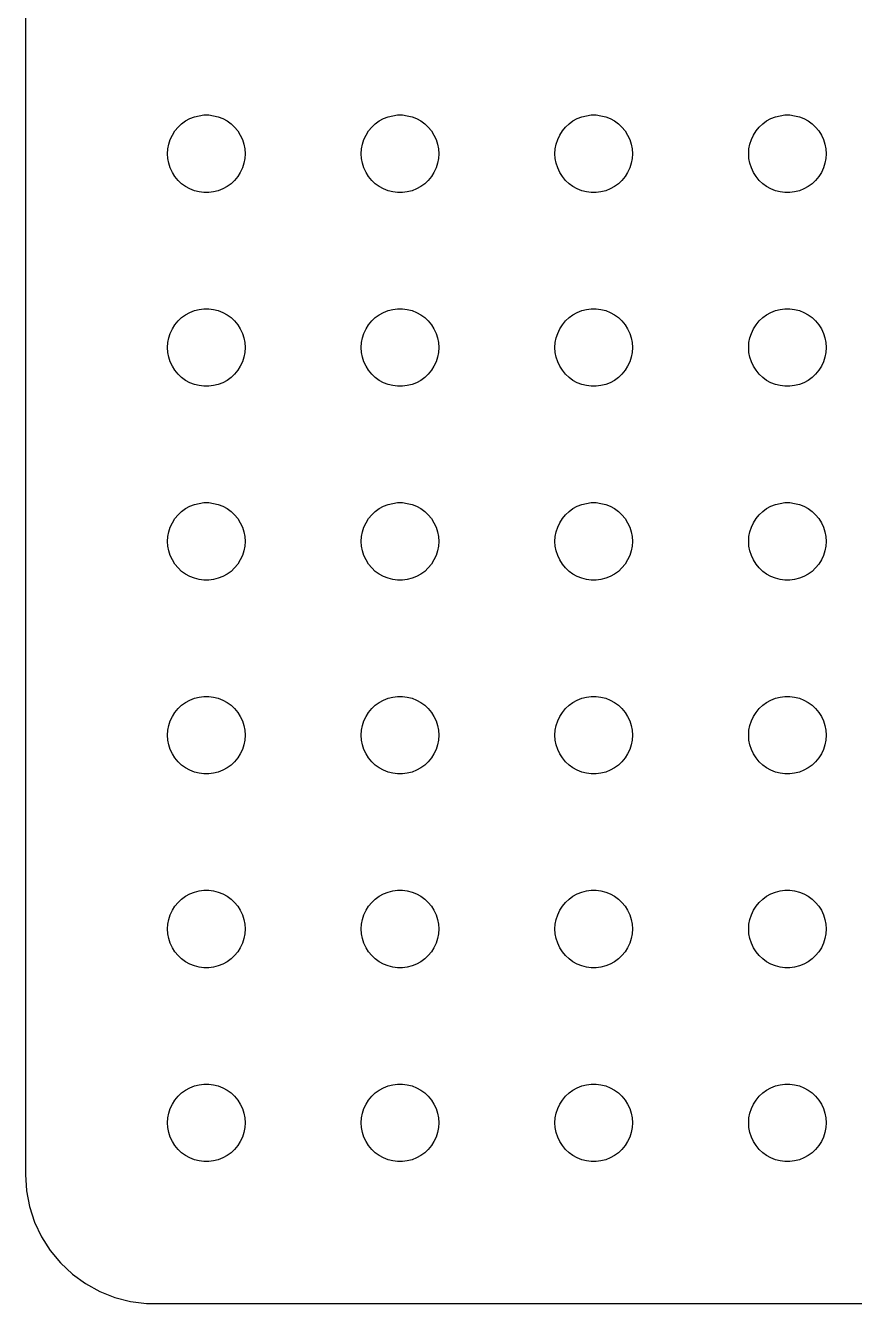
# Model space of a CAD drawing. Header units: metres. Extents: x -134 to 134, y 518 to 1078.
# Drawn here: x -134.5 to -102.4, y 974.01 to 1023.46 of the extents above; entities that cross this region are included whole.
import ezdxf

# ---------------------------------------------------------------- set-up
doc = ezdxf.new("R2010")
doc.units = ezdxf.units.M

msp = doc.modelspace()

# ---------------------------------------------------------------- linework, layer by layer
for p, q in [((-134.5, 1073), (-134.5, 979)), ((-128.456, 1019.66), (-128.304, 1019.77)), ((-128.304, 1019.77), (-128.139, 1019.86)), ((-128.139, 1019.86), (-127.964, 1019.93)), ((-127.964, 1019.93), (-127.781, 1019.97)), ((-127.781, 1019.97), (-127.594, 1020)), ((-127.594, 1020), (-127.406, 1020)), ((-127.406, 1020), (-127.219, 1019.97)), ((-127.219, 1019.97), (-127.036, 1019.93)), ((-127.036, 1019.93), (-126.861, 1019.86)), ((-126.861, 1019.86), (-126.696, 1019.77)), ((-126.696, 1019.77), (-126.544, 1019.66)), ((-120.956, 1019.66), (-120.804, 1019.77)), ((-120.804, 1019.77), (-120.639, 1019.86)), ((-120.639, 1019.86), (-120.464, 1019.93)), ((-120.464, 1019.93), (-120.281, 1019.97)), ((-120.281, 1019.97), (-120.094, 1020)), ((-120.094, 1020), (-119.906, 1020)), ((-119.906, 1020), (-119.719, 1019.97)), ((-119.719, 1019.97), (-119.536, 1019.93)), ((-119.536, 1019.93), (-119.361, 1019.86)), ((-119.361, 1019.86), (-119.196, 1019.77)), ((-119.196, 1019.77), (-119.044, 1019.66)), ((-113.456, 1019.66), (-113.304, 1019.77)), ((-113.304, 1019.77), (-113.139, 1019.86)), ((-113.139, 1019.86), (-112.964, 1019.93)), ((-112.964, 1019.93), (-112.781, 1019.97)), ((-112.781, 1019.97), (-112.594, 1020)), ((-112.594, 1020), (-112.406, 1020)), ((-112.406, 1020), (-112.219, 1019.97)), ((-112.219, 1019.97), (-112.036, 1019.93)), ((-112.036, 1019.93), (-111.861, 1019.86)), ((-111.861, 1019.86), (-111.696, 1019.77)), ((-111.696, 1019.77), (-111.544, 1019.66)), ((-105.956, 1019.66), (-105.804, 1019.77)), ((-105.804, 1019.77), (-105.639, 1019.86)), ((-105.639, 1019.86), (-105.464, 1019.93)), ((-105.464, 1019.93), (-105.281, 1019.97)), ((-105.281, 1019.97), (-105.094, 1020)), ((-105.094, 1020), (-104.906, 1020)), ((-104.906, 1020), (-104.719, 1019.97)), ((-104.719, 1019.97), (-104.536, 1019.93)), ((-104.536, 1019.93), (-104.361, 1019.86)), ((-104.361, 1019.86), (-104.196, 1019.77)), ((-104.196, 1019.77), (-104.044, 1019.66)), ((-128.895, 1019.05), (-128.814, 1019.22)), ((-128.814, 1019.22), (-128.714, 1019.38)), ((-128.714, 1019.38), (-128.593, 1019.53)), ((-128.593, 1019.53), (-128.456, 1019.66)), ((-126.544, 1019.66), (-126.407, 1019.53)), ((-126.407, 1019.53), (-126.286, 1019.38)), ((-126.286, 1019.38), (-126.186, 1019.22)), ((-126.186, 1019.22), (-126.105, 1019.05)), ((-121.395, 1019.05), (-121.314, 1019.22)), ((-121.314, 1019.22), (-121.214, 1019.38)), ((-121.214, 1019.38), (-121.093, 1019.53)), ((-121.093, 1019.53), (-120.956, 1019.66)), ((-119.044, 1019.66), (-118.907, 1019.53)), ((-118.907, 1019.53), (-118.786, 1019.38)), ((-118.786, 1019.38), (-118.686, 1019.22)), ((-118.686, 1019.22), (-118.605, 1019.05)), ((-113.895, 1019.05), (-113.814, 1019.22)), ((-113.814, 1019.22), (-113.714, 1019.38)), ((-113.714, 1019.38), (-113.593, 1019.53)), ((-113.593, 1019.53), (-113.456, 1019.66)), ((-111.544, 1019.66), (-111.407, 1019.53)), ((-111.407, 1019.53), (-111.286, 1019.38)), ((-111.286, 1019.38), (-111.186, 1019.22)), ((-111.186, 1019.22), (-111.105, 1019.05)), ((-106.395, 1019.05), (-106.314, 1019.22)), ((-106.314, 1019.22), (-106.214, 1019.38)), ((-106.214, 1019.38), (-106.093, 1019.53)), ((-106.093, 1019.53), (-105.956, 1019.66)), ((-104.044, 1019.66), (-103.907, 1019.53)), ((-103.907, 1019.53), (-103.786, 1019.38)), ((-103.786, 1019.38), (-103.686, 1019.22)), ((-103.686, 1019.22), (-103.605, 1019.05)), ((-129, 1018.5), (-128.988, 1018.69)), ((-128.988, 1018.69), (-128.953, 1018.87)), ((-128.953, 1018.87), (-128.895, 1019.05)), ((-126.105, 1019.05), (-126.047, 1018.87)), ((-126.047, 1018.87), (-126.012, 1018.69)), ((-126.012, 1018.69), (-126, 1018.5)), ((-121.5, 1018.5), (-121.488, 1018.69)), ((-121.488, 1018.69), (-121.453, 1018.87)), ((-121.453, 1018.87), (-121.395, 1019.05)), ((-118.605, 1019.05), (-118.547, 1018.87)), ((-118.547, 1018.87), (-118.512, 1018.69)), ((-118.512, 1018.69), (-118.5, 1018.5)), ((-114, 1018.5), (-113.988, 1018.69)), ((-113.988, 1018.69), (-113.953, 1018.87)), ((-113.953, 1018.87), (-113.895, 1019.05)), ((-111.105, 1019.05), (-111.047, 1018.87)), ((-111.047, 1018.87), (-111.012, 1018.69)), ((-111.012, 1018.69), (-111, 1018.5)), ((-106.5, 1018.5), (-106.488, 1018.69)), ((-106.488, 1018.69), (-106.453, 1018.87)), ((-106.453, 1018.87), (-106.395, 1019.05)), ((-103.605, 1019.05), (-103.547, 1018.87)), ((-103.547, 1018.87), (-103.512, 1018.69)), ((-103.512, 1018.69), (-103.5, 1018.5)), ((-128.988, 1018.31), (-129, 1018.5)), ((-128.953, 1018.13), (-128.988, 1018.31)), ((-126.012, 1018.31), (-126.047, 1018.13)), ((-126, 1018.5), (-126.012, 1018.31)), ((-121.488, 1018.31), (-121.5, 1018.5)), ((-121.453, 1018.13), (-121.488, 1018.31)), ((-118.512, 1018.31), (-118.547, 1018.13)), ((-118.5, 1018.5), (-118.512, 1018.31)), ((-113.988, 1018.31), (-114, 1018.5)), ((-113.953, 1018.13), (-113.988, 1018.31)), ((-111.012, 1018.31), (-111.047, 1018.13)), ((-111, 1018.5), (-111.012, 1018.31)), ((-106.488, 1018.31), (-106.5, 1018.5)), ((-106.453, 1018.13), (-106.488, 1018.31)), ((-103.512, 1018.31), (-103.547, 1018.13)), ((-103.5, 1018.5), (-103.512, 1018.31)), ((-128.895, 1017.95), (-128.953, 1018.13)), ((-128.814, 1017.78), (-128.895, 1017.95)), ((-128.714, 1017.62), (-128.814, 1017.78)), ((-126.186, 1017.78), (-126.286, 1017.62)), ((-126.105, 1017.95), (-126.186, 1017.78)), ((-126.047, 1018.13), (-126.105, 1017.95)), ((-121.395, 1017.95), (-121.453, 1018.13)), ((-121.314, 1017.78), (-121.395, 1017.95)), ((-121.214, 1017.62), (-121.314, 1017.78)), ((-118.686, 1017.78), (-118.786, 1017.62)), ((-118.605, 1017.95), (-118.686, 1017.78)), ((-118.547, 1018.13), (-118.605, 1017.95)), ((-113.895, 1017.95), (-113.953, 1018.13)), ((-113.814, 1017.78), (-113.895, 1017.95)), ((-113.714, 1017.62), (-113.814, 1017.78)), ((-111.186, 1017.78), (-111.286, 1017.62)), ((-111.105, 1017.95), (-111.186, 1017.78)), ((-111.047, 1018.13), (-111.105, 1017.95)), ((-106.395, 1017.95), (-106.453, 1018.13)), ((-106.314, 1017.78), (-106.395, 1017.95)), ((-106.214, 1017.62), (-106.314, 1017.78)), ((-103.686, 1017.78), (-103.786, 1017.62)), ((-103.605, 1017.95), (-103.686, 1017.78)), ((-103.547, 1018.13), (-103.605, 1017.95)), ((-128.593, 1017.47), (-128.714, 1017.62)), ((-128.456, 1017.34), (-128.593, 1017.47)), ((-128.304, 1017.23), (-128.456, 1017.34)), ((-128.139, 1017.14), (-128.304, 1017.23)), ((-126.696, 1017.23), (-126.861, 1017.14)), ((-126.544, 1017.34), (-126.696, 1017.23)), ((-126.407, 1017.47), (-126.544, 1017.34)), ((-126.286, 1017.62), (-126.407, 1017.47)), ((-121.093, 1017.47), (-121.214, 1017.62)), ((-120.956, 1017.34), (-121.093, 1017.47)), ((-120.804, 1017.23), (-120.956, 1017.34)), ((-120.639, 1017.14), (-120.804, 1017.23)), ((-119.196, 1017.23), (-119.361, 1017.14)), ((-119.044, 1017.34), (-119.196, 1017.23)), ((-118.907, 1017.47), (-119.044, 1017.34)), ((-118.786, 1017.62), (-118.907, 1017.47)), ((-113.593, 1017.47), (-113.714, 1017.62)), ((-113.456, 1017.34), (-113.593, 1017.47)), ((-113.304, 1017.23), (-113.456, 1017.34)), ((-113.139, 1017.14), (-113.304, 1017.23)), ((-111.696, 1017.23), (-111.861, 1017.14)), ((-111.544, 1017.34), (-111.696, 1017.23)), ((-111.407, 1017.47), (-111.544, 1017.34)), ((-111.286, 1017.62), (-111.407, 1017.47)), ((-106.093, 1017.47), (-106.214, 1017.62)), ((-105.956, 1017.34), (-106.093, 1017.47)), ((-105.804, 1017.23), (-105.956, 1017.34)), ((-105.639, 1017.14), (-105.804, 1017.23)), ((-104.196, 1017.23), (-104.361, 1017.14)), ((-104.044, 1017.34), (-104.196, 1017.23)), ((-103.907, 1017.47), (-104.044, 1017.34)), ((-103.786, 1017.62), (-103.907, 1017.47)), ((-127.964, 1017.07), (-128.139, 1017.14)), ((-127.781, 1017.03), (-127.964, 1017.07)), ((-127.594, 1017), (-127.781, 1017.03)), ((-127.406, 1017), (-127.594, 1017)), ((-127.219, 1017.03), (-127.406, 1017)), ((-127.036, 1017.07), (-127.219, 1017.03)), ((-126.861, 1017.14), (-127.036, 1017.07)), ((-120.464, 1017.07), (-120.639, 1017.14)), ((-120.281, 1017.03), (-120.464, 1017.07)), ((-120.094, 1017), (-120.281, 1017.03)), ((-119.906, 1017), (-120.094, 1017)), ((-119.719, 1017.03), (-119.906, 1017)), ((-119.536, 1017.07), (-119.719, 1017.03)), ((-119.361, 1017.14), (-119.536, 1017.07)), ((-112.964, 1017.07), (-113.139, 1017.14)), ((-112.781, 1017.03), (-112.964, 1017.07)), ((-112.594, 1017), (-112.781, 1017.03)), ((-112.406, 1017), (-112.594, 1017)), ((-112.219, 1017.03), (-112.406, 1017)), ((-112.036, 1017.07), (-112.219, 1017.03)), ((-111.861, 1017.14), (-112.036, 1017.07)), ((-105.464, 1017.07), (-105.639, 1017.14)), ((-105.281, 1017.03), (-105.464, 1017.07)), ((-105.094, 1017), (-105.281, 1017.03)), ((-104.906, 1017), (-105.094, 1017)), ((-104.719, 1017.03), (-104.906, 1017)), ((-104.536, 1017.07), (-104.719, 1017.03)), ((-104.361, 1017.14), (-104.536, 1017.07)), ((-128.456, 1012.16), (-128.304, 1012.27)), ((-128.304, 1012.27), (-128.139, 1012.36)), ((-128.139, 1012.36), (-127.964, 1012.43)), ((-127.964, 1012.43), (-127.781, 1012.47)), ((-127.781, 1012.47), (-127.594, 1012.5)), ((-127.594, 1012.5), (-127.406, 1012.5)), ((-127.406, 1012.5), (-127.219, 1012.47)), ((-127.219, 1012.47), (-127.036, 1012.43)), ((-127.036, 1012.43), (-126.861, 1012.36)), ((-126.861, 1012.36), (-126.696, 1012.27)), ((-126.696, 1012.27), (-126.544, 1012.16)), ((-120.956, 1012.16), (-120.804, 1012.27)), ((-120.804, 1012.27), (-120.639, 1012.36)), ((-120.639, 1012.36), (-120.464, 1012.43)), ((-120.464, 1012.43), (-120.281, 1012.47)), ((-120.281, 1012.47), (-120.094, 1012.5)), ((-120.094, 1012.5), (-119.906, 1012.5)), ((-119.906, 1012.5), (-119.719, 1012.47)), ((-119.719, 1012.47), (-119.536, 1012.43)), ((-119.536, 1012.43), (-119.361, 1012.36)), ((-119.361, 1012.36), (-119.196, 1012.27)), ((-119.196, 1012.27), (-119.044, 1012.16)), ((-113.456, 1012.16), (-113.304, 1012.27)), ((-113.304, 1012.27), (-113.139, 1012.36)), ((-113.139, 1012.36), (-112.964, 1012.43)), ((-112.964, 1012.43), (-112.781, 1012.47)), ((-112.781, 1012.47), (-112.594, 1012.5)), ((-112.594, 1012.5), (-112.406, 1012.5)), ((-112.406, 1012.5), (-112.219, 1012.47)), ((-112.219, 1012.47), (-112.036, 1012.43)), ((-112.036, 1012.43), (-111.861, 1012.36)), ((-111.861, 1012.36), (-111.696, 1012.27)), ((-111.696, 1012.27), (-111.544, 1012.16)), ((-105.956, 1012.16), (-105.804, 1012.27)), ((-105.804, 1012.27), (-105.639, 1012.36)), ((-105.639, 1012.36), (-105.464, 1012.43)), ((-105.464, 1012.43), (-105.281, 1012.47)), ((-105.281, 1012.47), (-105.094, 1012.5)), ((-105.094, 1012.5), (-104.906, 1012.5)), ((-104.906, 1012.5), (-104.719, 1012.47)), ((-104.719, 1012.47), (-104.536, 1012.43)), ((-104.536, 1012.43), (-104.361, 1012.36)), ((-104.361, 1012.36), (-104.196, 1012.27)), ((-104.196, 1012.27), (-104.044, 1012.16)), ((-128.814, 1011.72), (-128.714, 1011.88)), ((-128.714, 1011.88), (-128.593, 1012.03)), ((-128.593, 1012.03), (-128.456, 1012.16)), ((-126.544, 1012.16), (-126.407, 1012.03)), ((-126.407, 1012.03), (-126.286, 1011.88)), ((-126.286, 1011.88), (-126.186, 1011.72)), ((-121.314, 1011.72), (-121.214, 1011.88)), ((-121.214, 1011.88), (-121.093, 1012.03)), ((-121.093, 1012.03), (-120.956, 1012.16)), ((-119.044, 1012.16), (-118.907, 1012.03)), ((-118.907, 1012.03), (-118.786, 1011.88)), ((-118.786, 1011.88), (-118.686, 1011.72)), ((-113.814, 1011.72), (-113.714, 1011.88)), ((-113.714, 1011.88), (-113.593, 1012.03)), ((-113.593, 1012.03), (-113.456, 1012.16)), ((-111.544, 1012.16), (-111.407, 1012.03)), ((-111.407, 1012.03), (-111.286, 1011.88)), ((-111.286, 1011.88), (-111.186, 1011.72)), ((-106.314, 1011.72), (-106.214, 1011.88)), ((-106.214, 1011.88), (-106.093, 1012.03)), ((-106.093, 1012.03), (-105.956, 1012.16)), ((-104.044, 1012.16), (-103.907, 1012.03)), ((-103.907, 1012.03), (-103.786, 1011.88)), ((-103.786, 1011.88), (-103.686, 1011.72)), ((-128.988, 1011.19), (-128.953, 1011.37)), ((-128.953, 1011.37), (-128.895, 1011.55)), ((-128.895, 1011.55), (-128.814, 1011.72)), ((-126.186, 1011.72), (-126.105, 1011.55)), ((-126.105, 1011.55), (-126.047, 1011.37)), ((-126.047, 1011.37), (-126.012, 1011.19)), ((-121.488, 1011.19), (-121.453, 1011.37)), ((-121.453, 1011.37), (-121.395, 1011.55)), ((-121.395, 1011.55), (-121.314, 1011.72)), ((-118.686, 1011.72), (-118.605, 1011.55)), ((-118.605, 1011.55), (-118.547, 1011.37)), ((-118.547, 1011.37), (-118.512, 1011.19)), ((-113.988, 1011.19), (-113.953, 1011.37)), ((-113.953, 1011.37), (-113.895, 1011.55)), ((-113.895, 1011.55), (-113.814, 1011.72)), ((-111.186, 1011.72), (-111.105, 1011.55)), ((-111.105, 1011.55), (-111.047, 1011.37)), ((-111.047, 1011.37), (-111.012, 1011.19)), ((-106.488, 1011.19), (-106.453, 1011.37)), ((-106.453, 1011.37), (-106.395, 1011.55)), ((-106.395, 1011.55), (-106.314, 1011.72)), ((-103.686, 1011.72), (-103.605, 1011.55)), ((-103.605, 1011.55), (-103.547, 1011.37)), ((-103.547, 1011.37), (-103.512, 1011.19)), ((-129, 1011), (-128.988, 1011.19)), ((-128.988, 1010.81), (-129, 1011)), ((-128.953, 1010.63), (-128.988, 1010.81)), ((-126.012, 1010.81), (-126.047, 1010.63)), ((-126.012, 1011.19), (-126, 1011)), ((-126, 1011), (-126.012, 1010.81)), ((-121.5, 1011), (-121.488, 1011.19)), ((-121.488, 1010.81), (-121.5, 1011)), ((-121.453, 1010.63), (-121.488, 1010.81)), ((-118.512, 1010.81), (-118.547, 1010.63)), ((-118.512, 1011.19), (-118.5, 1011)), ((-118.5, 1011), (-118.512, 1010.81)), ((-114, 1011), (-113.988, 1011.19)), ((-113.988, 1010.81), (-114, 1011)), ((-113.953, 1010.63), (-113.988, 1010.81)), ((-111.012, 1010.81), (-111.047, 1010.63)), ((-111.012, 1011.19), (-111, 1011)), ((-111, 1011), (-111.012, 1010.81)), ((-106.5, 1011), (-106.488, 1011.19)), ((-106.488, 1010.81), (-106.5, 1011)), ((-106.453, 1010.63), (-106.488, 1010.81)), ((-103.512, 1010.81), (-103.547, 1010.63)), ((-103.512, 1011.19), (-103.5, 1011)), ((-103.5, 1011), (-103.512, 1010.81)), ((-128.895, 1010.45), (-128.953, 1010.63)), ((-128.814, 1010.28), (-128.895, 1010.45)), ((-128.714, 1010.12), (-128.814, 1010.28)), ((-126.186, 1010.28), (-126.286, 1010.12)), ((-126.105, 1010.45), (-126.186, 1010.28)), ((-126.047, 1010.63), (-126.105, 1010.45)), ((-121.395, 1010.45), (-121.453, 1010.63)), ((-121.314, 1010.28), (-121.395, 1010.45)), ((-121.214, 1010.12), (-121.314, 1010.28)), ((-118.686, 1010.28), (-118.786, 1010.12)), ((-118.605, 1010.45), (-118.686, 1010.28)), ((-118.547, 1010.63), (-118.605, 1010.45)), ((-113.895, 1010.45), (-113.953, 1010.63)), ((-113.814, 1010.28), (-113.895, 1010.45)), ((-113.714, 1010.12), (-113.814, 1010.28)), ((-111.186, 1010.28), (-111.286, 1010.12)), ((-111.105, 1010.45), (-111.186, 1010.28)), ((-111.047, 1010.63), (-111.105, 1010.45)), ((-106.395, 1010.45), (-106.453, 1010.63)), ((-106.314, 1010.28), (-106.395, 1010.45)), ((-106.214, 1010.12), (-106.314, 1010.28)), ((-103.686, 1010.28), (-103.786, 1010.12)), ((-103.605, 1010.45), (-103.686, 1010.28)), ((-103.547, 1010.63), (-103.605, 1010.45)), ((-128.593, 1009.97), (-128.714, 1010.12)), ((-128.456, 1009.84), (-128.593, 1009.97)), ((-128.304, 1009.73), (-128.456, 1009.84)), ((-126.544, 1009.84), (-126.696, 1009.73)), ((-126.407, 1009.97), (-126.544, 1009.84)), ((-126.286, 1010.12), (-126.407, 1009.97)), ((-121.093, 1009.97), (-121.214, 1010.12)), ((-120.956, 1009.84), (-121.093, 1009.97)), ((-120.804, 1009.73), (-120.956, 1009.84)), ((-119.044, 1009.84), (-119.196, 1009.73)), ((-118.907, 1009.97), (-119.044, 1009.84)), ((-118.786, 1010.12), (-118.907, 1009.97)), ((-113.593, 1009.97), (-113.714, 1010.12)), ((-113.456, 1009.84), (-113.593, 1009.97)), ((-113.304, 1009.73), (-113.456, 1009.84)), ((-111.544, 1009.84), (-111.696, 1009.73)), ((-111.407, 1009.97), (-111.544, 1009.84)), ((-111.286, 1010.12), (-111.407, 1009.97)), ((-106.093, 1009.97), (-106.214, 1010.12)), ((-105.956, 1009.84), (-106.093, 1009.97)), ((-105.804, 1009.73), (-105.956, 1009.84)), ((-104.044, 1009.84), (-104.196, 1009.73)), ((-103.907, 1009.97), (-104.044, 1009.84)), ((-103.786, 1010.12), (-103.907, 1009.97)), ((-128.139, 1009.64), (-128.304, 1009.73)), ((-127.964, 1009.57), (-128.139, 1009.64)), ((-127.781, 1009.53), (-127.964, 1009.57)), ((-127.594, 1009.5), (-127.781, 1009.53)), ((-127.406, 1009.5), (-127.594, 1009.5)), ((-127.219, 1009.53), (-127.406, 1009.5)), ((-127.036, 1009.57), (-127.219, 1009.53)), ((-126.861, 1009.64), (-127.036, 1009.57)), ((-126.696, 1009.73), (-126.861, 1009.64)), ((-120.639, 1009.64), (-120.804, 1009.73)), ((-120.464, 1009.57), (-120.639, 1009.64)), ((-120.281, 1009.53), (-120.464, 1009.57)), ((-120.094, 1009.5), (-120.281, 1009.53)), ((-119.906, 1009.5), (-120.094, 1009.5)), ((-119.719, 1009.53), (-119.906, 1009.5)), ((-119.536, 1009.57), (-119.719, 1009.53)), ((-119.361, 1009.64), (-119.536, 1009.57)), ((-119.196, 1009.73), (-119.361, 1009.64)), ((-113.139, 1009.64), (-113.304, 1009.73)), ((-112.964, 1009.57), (-113.139, 1009.64)), ((-112.781, 1009.53), (-112.964, 1009.57)), ((-112.594, 1009.5), (-112.781, 1009.53)), ((-112.406, 1009.5), (-112.594, 1009.5)), ((-112.219, 1009.53), (-112.406, 1009.5)), ((-112.036, 1009.57), (-112.219, 1009.53)), ((-111.861, 1009.64), (-112.036, 1009.57)), ((-111.696, 1009.73), (-111.861, 1009.64)), ((-105.639, 1009.64), (-105.804, 1009.73)), ((-105.464, 1009.57), (-105.639, 1009.64)), ((-105.281, 1009.53), (-105.464, 1009.57)), ((-105.094, 1009.5), (-105.281, 1009.53)), ((-104.906, 1009.5), (-105.094, 1009.5)), ((-104.719, 1009.53), (-104.906, 1009.5)), ((-104.536, 1009.57), (-104.719, 1009.53)), ((-104.361, 1009.64), (-104.536, 1009.57)), ((-104.196, 1009.73), (-104.361, 1009.64)), ((-128.304, 1004.77), (-128.139, 1004.86)), ((-128.139, 1004.86), (-127.964, 1004.93)), ((-127.964, 1004.93), (-127.781, 1004.97)), ((-127.781, 1004.97), (-127.594, 1005)), ((-127.594, 1005), (-127.406, 1005)), ((-127.406, 1005), (-127.219, 1004.97)), ((-127.219, 1004.97), (-127.036, 1004.93)), ((-127.036, 1004.93), (-126.861, 1004.86)), ((-126.861, 1004.86), (-126.696, 1004.77)), ((-120.804, 1004.77), (-120.639, 1004.86)), ((-120.639, 1004.86), (-120.464, 1004.93)), ((-120.464, 1004.93), (-120.281, 1004.97)), ((-120.281, 1004.97), (-120.094, 1005)), ((-120.094, 1005), (-119.906, 1005)), ((-119.906, 1005), (-119.719, 1004.97)), ((-119.719, 1004.97), (-119.536, 1004.93)), ((-119.536, 1004.93), (-119.361, 1004.86)), ((-119.361, 1004.86), (-119.196, 1004.77)), ((-113.304, 1004.77), (-113.139, 1004.86)), ((-113.139, 1004.86), (-112.964, 1004.93)), ((-112.964, 1004.93), (-112.781, 1004.97)), ((-112.781, 1004.97), (-112.594, 1005)), ((-112.594, 1005), (-112.406, 1005)), ((-112.406, 1005), (-112.219, 1004.97)), ((-112.219, 1004.97), (-112.036, 1004.93)), ((-112.036, 1004.93), (-111.861, 1004.86)), ((-111.861, 1004.86), (-111.696, 1004.77)), ((-105.804, 1004.77), (-105.639, 1004.86)), ((-105.639, 1004.86), (-105.464, 1004.93)), ((-105.464, 1004.93), (-105.281, 1004.97)), ((-105.281, 1004.97), (-105.094, 1005)), ((-105.094, 1005), (-104.906, 1005)), ((-104.906, 1005), (-104.719, 1004.97)), ((-104.719, 1004.97), (-104.536, 1004.93)), ((-104.536, 1004.93), (-104.361, 1004.86)), ((-104.361, 1004.86), (-104.196, 1004.77)), ((-128.814, 1004.22), (-128.714, 1004.38)), ((-128.714, 1004.38), (-128.593, 1004.53)), ((-128.593, 1004.53), (-128.456, 1004.66)), ((-128.456, 1004.66), (-128.304, 1004.77)), ((-126.696, 1004.77), (-126.544, 1004.66)), ((-126.544, 1004.66), (-126.407, 1004.53)), ((-126.407, 1004.53), (-126.286, 1004.38)), ((-126.286, 1004.38), (-126.186, 1004.22)), ((-121.314, 1004.22), (-121.214, 1004.38)), ((-121.214, 1004.38), (-121.093, 1004.53)), ((-121.093, 1004.53), (-120.956, 1004.66)), ((-120.956, 1004.66), (-120.804, 1004.77)), ((-119.196, 1004.77), (-119.044, 1004.66)), ((-119.044, 1004.66), (-118.907, 1004.53)), ((-118.907, 1004.53), (-118.786, 1004.38)), ((-118.786, 1004.38), (-118.686, 1004.22)), ((-113.814, 1004.22), (-113.714, 1004.38)), ((-113.714, 1004.38), (-113.593, 1004.53)), ((-113.593, 1004.53), (-113.456, 1004.66)), ((-113.456, 1004.66), (-113.304, 1004.77)), ((-111.696, 1004.77), (-111.544, 1004.66)), ((-111.544, 1004.66), (-111.407, 1004.53)), ((-111.407, 1004.53), (-111.286, 1004.38)), ((-111.286, 1004.38), (-111.186, 1004.22)), ((-106.314, 1004.22), (-106.214, 1004.38)), ((-106.214, 1004.38), (-106.093, 1004.53)), ((-106.093, 1004.53), (-105.956, 1004.66)), ((-105.956, 1004.66), (-105.804, 1004.77)), ((-104.196, 1004.77), (-104.044, 1004.66)), ((-104.044, 1004.66), (-103.907, 1004.53)), ((-103.907, 1004.53), (-103.786, 1004.38)), ((-103.786, 1004.38), (-103.686, 1004.22)), ((-128.988, 1003.69), (-128.953, 1003.87)), ((-128.953, 1003.87), (-128.895, 1004.05)), ((-128.895, 1004.05), (-128.814, 1004.22)), ((-126.186, 1004.22), (-126.105, 1004.05)), ((-126.105, 1004.05), (-126.047, 1003.87)), ((-126.047, 1003.87), (-126.012, 1003.69)), ((-121.488, 1003.69), (-121.453, 1003.87)), ((-121.453, 1003.87), (-121.395, 1004.05)), ((-121.395, 1004.05), (-121.314, 1004.22)), ((-118.686, 1004.22), (-118.605, 1004.05)), ((-118.605, 1004.05), (-118.547, 1003.87)), ((-118.547, 1003.87), (-118.512, 1003.69)), ((-113.988, 1003.69), (-113.953, 1003.87)), ((-113.953, 1003.87), (-113.895, 1004.05)), ((-113.895, 1004.05), (-113.814, 1004.22)), ((-111.186, 1004.22), (-111.105, 1004.05)), ((-111.105, 1004.05), (-111.047, 1003.87)), ((-111.047, 1003.87), (-111.012, 1003.69)), ((-106.488, 1003.69), (-106.453, 1003.87)), ((-106.453, 1003.87), (-106.395, 1004.05)), ((-106.395, 1004.05), (-106.314, 1004.22)), ((-103.686, 1004.22), (-103.605, 1004.05)), ((-103.605, 1004.05), (-103.547, 1003.87)), ((-103.547, 1003.87), (-103.512, 1003.69)), ((-129, 1003.5), (-128.988, 1003.69)), ((-128.988, 1003.31), (-129, 1003.5)), ((-126.012, 1003.69), (-126, 1003.5)), ((-126, 1003.5), (-126.012, 1003.31)), ((-121.5, 1003.5), (-121.488, 1003.69)), ((-121.488, 1003.31), (-121.5, 1003.5)), ((-118.512, 1003.69), (-118.5, 1003.5)), ((-118.5, 1003.5), (-118.512, 1003.31)), ((-114, 1003.5), (-113.988, 1003.69)), ((-113.988, 1003.31), (-114, 1003.5)), ((-111.012, 1003.69), (-111, 1003.5)), ((-111, 1003.5), (-111.012, 1003.31)), ((-106.5, 1003.5), (-106.488, 1003.69)), ((-106.488, 1003.31), (-106.5, 1003.5)), ((-103.512, 1003.69), (-103.5, 1003.5)), ((-103.5, 1003.5), (-103.512, 1003.31)), ((-128.953, 1003.13), (-128.988, 1003.31)), ((-128.895, 1002.95), (-128.953, 1003.13)), ((-128.814, 1002.78), (-128.895, 1002.95)), ((-126.105, 1002.95), (-126.186, 1002.78)), ((-126.047, 1003.13), (-126.105, 1002.95)), ((-126.012, 1003.31), (-126.047, 1003.13)), ((-121.453, 1003.13), (-121.488, 1003.31)), ((-121.395, 1002.95), (-121.453, 1003.13)), ((-121.314, 1002.78), (-121.395, 1002.95)), ((-118.605, 1002.95), (-118.686, 1002.78)), ((-118.547, 1003.13), (-118.605, 1002.95)), ((-118.512, 1003.31), (-118.547, 1003.13)), ((-113.953, 1003.13), (-113.988, 1003.31)), ((-113.895, 1002.95), (-113.953, 1003.13)), ((-113.814, 1002.78), (-113.895, 1002.95)), ((-111.105, 1002.95), (-111.186, 1002.78)), ((-111.047, 1003.13), (-111.105, 1002.95)), ((-111.012, 1003.31), (-111.047, 1003.13)), ((-106.453, 1003.13), (-106.488, 1003.31)), ((-106.395, 1002.95), (-106.453, 1003.13)), ((-106.314, 1002.78), (-106.395, 1002.95)), ((-103.605, 1002.95), (-103.686, 1002.78)), ((-103.547, 1003.13), (-103.605, 1002.95)), ((-103.512, 1003.31), (-103.547, 1003.13)), ((-128.714, 1002.62), (-128.814, 1002.78)), ((-128.593, 1002.47), (-128.714, 1002.62)), ((-128.456, 1002.34), (-128.593, 1002.47)), ((-126.407, 1002.47), (-126.544, 1002.34)), ((-126.286, 1002.62), (-126.407, 1002.47)), ((-126.186, 1002.78), (-126.286, 1002.62)), ((-121.214, 1002.62), (-121.314, 1002.78)), ((-121.093, 1002.47), (-121.214, 1002.62)), ((-120.956, 1002.34), (-121.093, 1002.47)), ((-118.907, 1002.47), (-119.044, 1002.34)), ((-118.786, 1002.62), (-118.907, 1002.47)), ((-118.686, 1002.78), (-118.786, 1002.62)), ((-113.714, 1002.62), (-113.814, 1002.78)), ((-113.593, 1002.47), (-113.714, 1002.62)), ((-113.456, 1002.34), (-113.593, 1002.47)), ((-111.407, 1002.47), (-111.544, 1002.34)), ((-111.286, 1002.62), (-111.407, 1002.47)), ((-111.186, 1002.78), (-111.286, 1002.62)), ((-106.214, 1002.62), (-106.314, 1002.78)), ((-106.093, 1002.47), (-106.214, 1002.62)), ((-105.956, 1002.34), (-106.093, 1002.47)), ((-103.907, 1002.47), (-104.044, 1002.34)), ((-103.786, 1002.62), (-103.907, 1002.47)), ((-103.686, 1002.78), (-103.786, 1002.62)), ((-128.304, 1002.23), (-128.456, 1002.34)), ((-128.139, 1002.14), (-128.304, 1002.23)), ((-127.964, 1002.07), (-128.139, 1002.14)), ((-127.781, 1002.03), (-127.964, 1002.07)), ((-127.594, 1002), (-127.781, 1002.03)), ((-127.406, 1002), (-127.594, 1002)), ((-127.219, 1002.03), (-127.406, 1002)), ((-127.036, 1002.07), (-127.219, 1002.03)), ((-126.861, 1002.14), (-127.036, 1002.07)), ((-126.696, 1002.23), (-126.861, 1002.14)), ((-126.544, 1002.34), (-126.696, 1002.23)), ((-120.804, 1002.23), (-120.956, 1002.34)), ((-120.639, 1002.14), (-120.804, 1002.23)), ((-120.464, 1002.07), (-120.639, 1002.14)), ((-120.281, 1002.03), (-120.464, 1002.07)), ((-120.094, 1002), (-120.281, 1002.03)), ((-119.906, 1002), (-120.094, 1002)), ((-119.719, 1002.03), (-119.906, 1002)), ((-119.536, 1002.07), (-119.719, 1002.03)), ((-119.361, 1002.14), (-119.536, 1002.07)), ((-119.196, 1002.23), (-119.361, 1002.14)), ((-119.044, 1002.34), (-119.196, 1002.23)), ((-113.304, 1002.23), (-113.456, 1002.34)), ((-113.139, 1002.14), (-113.304, 1002.23)), ((-112.964, 1002.07), (-113.139, 1002.14)), ((-112.781, 1002.03), (-112.964, 1002.07)), ((-112.594, 1002), (-112.781, 1002.03)), ((-112.406, 1002), (-112.594, 1002)), ((-112.219, 1002.03), (-112.406, 1002)), ((-112.036, 1002.07), (-112.219, 1002.03)), ((-111.861, 1002.14), (-112.036, 1002.07)), ((-111.696, 1002.23), (-111.861, 1002.14)), ((-111.544, 1002.34), (-111.696, 1002.23)), ((-105.804, 1002.23), (-105.956, 1002.34)), ((-105.639, 1002.14), (-105.804, 1002.23)), ((-105.464, 1002.07), (-105.639, 1002.14)), ((-105.281, 1002.03), (-105.464, 1002.07)), ((-105.094, 1002), (-105.281, 1002.03)), ((-104.906, 1002), (-105.094, 1002)), ((-104.719, 1002.03), (-104.906, 1002)), ((-104.536, 1002.07), (-104.719, 1002.03)), ((-104.361, 1002.14), (-104.536, 1002.07)), ((-104.196, 1002.23), (-104.361, 1002.14)), ((-104.044, 1002.34), (-104.196, 1002.23)), ((-128.139, 997.357), (-127.964, 997.427)), ((-127.964, 997.427), (-127.781, 997.473)), ((-127.781, 997.473), (-127.594, 997.497)), ((-127.594, 997.497), (-127.406, 997.497)), ((-127.406, 997.497), (-127.219, 997.473)), ((-127.219, 997.473), (-127.036, 997.427)), ((-127.036, 997.427), (-126.861, 997.357)), ((-120.639, 997.357), (-120.464, 997.427)), ((-120.464, 997.427), (-120.281, 997.473)), ((-120.281, 997.473), (-120.094, 997.497)), ((-120.094, 997.497), (-119.906, 997.497)), ((-119.906, 997.497), (-119.719, 997.473)), ((-119.719, 997.473), (-119.536, 997.427)), ((-119.536, 997.427), (-119.361, 997.357)), ((-113.139, 997.357), (-112.964, 997.427)), ((-112.964, 997.427), (-112.781, 997.473)), ((-112.781, 997.473), (-112.594, 997.497)), ((-112.594, 997.497), (-112.406, 997.497)), ((-112.406, 997.497), (-112.219, 997.473)), ((-112.219, 997.473), (-112.036, 997.427)), ((-112.036, 997.427), (-111.861, 997.357)), ((-105.639, 997.357), (-105.464, 997.427)), ((-105.464, 997.427), (-105.281, 997.473)), ((-105.281, 997.473), (-105.094, 997.497)), ((-105.094, 997.497), (-104.906, 997.497)), ((-104.906, 997.497), (-104.719, 997.473)), ((-104.719, 997.473), (-104.536, 997.427)), ((-104.536, 997.427), (-104.361, 997.357)), ((-128.714, 996.882), (-128.593, 997.027)), ((-128.593, 997.027), (-128.456, 997.156)), ((-128.456, 997.156), (-128.304, 997.266)), ((-128.304, 997.266), (-128.139, 997.357)), ((-126.861, 997.357), (-126.696, 997.266)), ((-126.696, 997.266), (-126.544, 997.156)), ((-126.544, 997.156), (-126.407, 997.027)), ((-126.407, 997.027), (-126.286, 996.882)), ((-121.214, 996.882), (-121.093, 997.027)), ((-121.093, 997.027), (-120.956, 997.156)), ((-120.956, 997.156), (-120.804, 997.266)), ((-120.804, 997.266), (-120.639, 997.357)), ((-119.361, 997.357), (-119.196, 997.266)), ((-119.196, 997.266), (-119.044, 997.156)), ((-119.044, 997.156), (-118.907, 997.027)), ((-118.907, 997.027), (-118.786, 996.882)), ((-113.714, 996.882), (-113.593, 997.027)), ((-113.593, 997.027), (-113.456, 997.156)), ((-113.456, 997.156), (-113.304, 997.266)), ((-113.304, 997.266), (-113.139, 997.357)), ((-111.861, 997.357), (-111.696, 997.266)), ((-111.696, 997.266), (-111.544, 997.156)), ((-111.544, 997.156), (-111.407, 997.027)), ((-111.407, 997.027), (-111.286, 996.882)), ((-106.214, 996.882), (-106.093, 997.027)), ((-106.093, 997.027), (-105.956, 997.156)), ((-105.956, 997.156), (-105.804, 997.266)), ((-105.804, 997.266), (-105.639, 997.357)), ((-104.361, 997.357), (-104.196, 997.266)), ((-104.196, 997.266), (-104.044, 997.156)), ((-104.044, 997.156), (-103.907, 997.027)), ((-103.907, 997.027), (-103.786, 996.882)), ((-128.953, 996.373), (-128.895, 996.552)), ((-128.895, 996.552), (-128.814, 996.723)), ((-128.814, 996.723), (-128.714, 996.882)), ((-126.286, 996.882), (-126.186, 996.723)), ((-126.186, 996.723), (-126.105, 996.552)), ((-126.105, 996.552), (-126.047, 996.373)), ((-121.453, 996.373), (-121.395, 996.552)), ((-121.395, 996.552), (-121.314, 996.723)), ((-121.314, 996.723), (-121.214, 996.882)), ((-118.786, 996.882), (-118.686, 996.723)), ((-118.686, 996.723), (-118.605, 996.552)), ((-118.605, 996.552), (-118.547, 996.373)), ((-113.953, 996.373), (-113.895, 996.552)), ((-113.895, 996.552), (-113.814, 996.723)), ((-113.814, 996.723), (-113.714, 996.882)), ((-111.286, 996.882), (-111.186, 996.723)), ((-111.186, 996.723), (-111.105, 996.552)), ((-111.105, 996.552), (-111.047, 996.373)), ((-106.453, 996.373), (-106.395, 996.552)), ((-106.395, 996.552), (-106.314, 996.723)), ((-106.314, 996.723), (-106.214, 996.882)), ((-103.786, 996.882), (-103.686, 996.723)), ((-103.686, 996.723), (-103.605, 996.552)), ((-103.605, 996.552), (-103.547, 996.373)), ((-129, 996), (-128.988, 996.188)), ((-128.988, 995.812), (-129, 996)), ((-128.988, 996.188), (-128.953, 996.373)), ((-126.047, 996.373), (-126.012, 996.188)), ((-126.012, 996.188), (-126, 996)), ((-126, 996), (-126.012, 995.812)), ((-121.5, 996), (-121.488, 996.188)), ((-121.488, 995.812), (-121.5, 996)), ((-121.488, 996.188), (-121.453, 996.373)), ((-118.547, 996.373), (-118.512, 996.188)), ((-118.512, 996.188), (-118.5, 996)), ((-118.5, 996), (-118.512, 995.812)), ((-114, 996), (-113.988, 996.188)), ((-113.988, 995.812), (-114, 996)), ((-113.988, 996.188), (-113.953, 996.373)), ((-111.047, 996.373), (-111.012, 996.188)), ((-111.012, 996.188), (-111, 996)), ((-111, 996), (-111.012, 995.812)), ((-106.5, 996), (-106.488, 996.188)), ((-106.488, 995.812), (-106.5, 996)), ((-106.488, 996.188), (-106.453, 996.373)), ((-103.547, 996.373), (-103.512, 996.188)), ((-103.512, 996.188), (-103.5, 996)), ((-103.5, 996), (-103.512, 995.812)), ((-128.953, 995.627), (-128.988, 995.812)), ((-128.895, 995.448), (-128.953, 995.627)), ((-128.814, 995.277), (-128.895, 995.448)), ((-126.105, 995.448), (-126.186, 995.277)), ((-126.047, 995.627), (-126.105, 995.448)), ((-126.012, 995.812), (-126.047, 995.627)), ((-121.453, 995.627), (-121.488, 995.812)), ((-121.395, 995.448), (-121.453, 995.627)), ((-121.314, 995.277), (-121.395, 995.448)), ((-118.605, 995.448), (-118.686, 995.277)), ((-118.547, 995.627), (-118.605, 995.448)), ((-118.512, 995.812), (-118.547, 995.627)), ((-113.953, 995.627), (-113.988, 995.812)), ((-113.895, 995.448), (-113.953, 995.627)), ((-113.814, 995.277), (-113.895, 995.448)), ((-111.105, 995.448), (-111.186, 995.277)), ((-111.047, 995.627), (-111.105, 995.448)), ((-111.012, 995.812), (-111.047, 995.627)), ((-106.453, 995.627), (-106.488, 995.812)), ((-106.395, 995.448), (-106.453, 995.627)), ((-106.314, 995.277), (-106.395, 995.448)), ((-103.605, 995.448), (-103.686, 995.277)), ((-103.547, 995.627), (-103.605, 995.448)), ((-103.512, 995.812), (-103.547, 995.627)), ((-128.714, 995.118), (-128.814, 995.277)), ((-128.593, 994.973), (-128.714, 995.118)), ((-128.456, 994.844), (-128.593, 994.973)), ((-126.407, 994.973), (-126.544, 994.844)), ((-126.286, 995.118), (-126.407, 994.973)), ((-126.186, 995.277), (-126.286, 995.118)), ((-121.214, 995.118), (-121.314, 995.277)), ((-121.093, 994.973), (-121.214, 995.118)), ((-120.956, 994.844), (-121.093, 994.973)), ((-118.907, 994.973), (-119.044, 994.844)), ((-118.786, 995.118), (-118.907, 994.973)), ((-118.686, 995.277), (-118.786, 995.118)), ((-113.714, 995.118), (-113.814, 995.277)), ((-113.593, 994.973), (-113.714, 995.118)), ((-113.456, 994.844), (-113.593, 994.973)), ((-111.407, 994.973), (-111.544, 994.844)), ((-111.286, 995.118), (-111.407, 994.973)), ((-111.186, 995.277), (-111.286, 995.118)), ((-106.214, 995.118), (-106.314, 995.277)), ((-106.093, 994.973), (-106.214, 995.118)), ((-105.956, 994.844), (-106.093, 994.973)), ((-103.907, 994.973), (-104.044, 994.844)), ((-103.786, 995.118), (-103.907, 994.973)), ((-103.686, 995.277), (-103.786, 995.118)), ((-128.304, 994.734), (-128.456, 994.844)), ((-128.139, 994.643), (-128.304, 994.734)), ((-127.964, 994.573), (-128.139, 994.643)), ((-127.781, 994.527), (-127.964, 994.573)), ((-127.594, 994.503), (-127.781, 994.527)), ((-127.406, 994.503), (-127.594, 994.503)), ((-127.219, 994.527), (-127.406, 994.503)), ((-127.036, 994.573), (-127.219, 994.527)), ((-126.861, 994.643), (-127.036, 994.573)), ((-126.696, 994.734), (-126.861, 994.643)), ((-126.544, 994.844), (-126.696, 994.734)), ((-120.804, 994.734), (-120.956, 994.844)), ((-120.639, 994.643), (-120.804, 994.734)), ((-120.464, 994.573), (-120.639, 994.643)), ((-120.281, 994.527), (-120.464, 994.573)), ((-120.094, 994.503), (-120.281, 994.527)), ((-119.906, 994.503), (-120.094, 994.503)), ((-119.719, 994.527), (-119.906, 994.503)), ((-119.536, 994.573), (-119.719, 994.527)), ((-119.361, 994.643), (-119.536, 994.573)), ((-119.196, 994.734), (-119.361, 994.643)), ((-119.044, 994.844), (-119.196, 994.734)), ((-113.304, 994.734), (-113.456, 994.844)), ((-113.139, 994.643), (-113.304, 994.734)), ((-112.964, 994.573), (-113.139, 994.643)), ((-112.781, 994.527), (-112.964, 994.573)), ((-112.594, 994.503), (-112.781, 994.527)), ((-112.406, 994.503), (-112.594, 994.503)), ((-112.219, 994.527), (-112.406, 994.503)), ((-112.036, 994.573), (-112.219, 994.527)), ((-111.861, 994.643), (-112.036, 994.573)), ((-111.696, 994.734), (-111.861, 994.643)), ((-111.544, 994.844), (-111.696, 994.734)), ((-105.804, 994.734), (-105.956, 994.844)), ((-105.639, 994.643), (-105.804, 994.734)), ((-105.464, 994.573), (-105.639, 994.643)), ((-105.281, 994.527), (-105.464, 994.573)), ((-105.094, 994.503), (-105.281, 994.527)), ((-104.906, 994.503), (-105.094, 994.503)), ((-104.719, 994.527), (-104.906, 994.503)), ((-104.536, 994.573), (-104.719, 994.527)), ((-104.361, 994.643), (-104.536, 994.573)), ((-104.196, 994.734), (-104.361, 994.643)), ((-104.044, 994.844), (-104.196, 994.734)), ((-127.781, 989.973), (-127.594, 989.997)), ((-127.594, 989.997), (-127.406, 989.997)), ((-127.406, 989.997), (-127.219, 989.973)), ((-120.281, 989.973), (-120.094, 989.997)), ((-120.094, 989.997), (-119.906, 989.997)), ((-119.906, 989.997), (-119.719, 989.973)), ((-112.781, 989.973), (-112.594, 989.997)), ((-112.594, 989.997), (-112.406, 989.997)), ((-112.406, 989.997), (-112.219, 989.973)), ((-105.281, 989.973), (-105.094, 989.997)), ((-105.094, 989.997), (-104.906, 989.997)), ((-104.906, 989.997), (-104.719, 989.973)), ((-128.714, 989.382), (-128.593, 989.527)), ((-128.593, 989.527), (-128.456, 989.656)), ((-128.456, 989.656), (-128.304, 989.766)), ((-128.304, 989.766), (-128.139, 989.857)), ((-128.139, 989.857), (-127.964, 989.927)), ((-127.964, 989.927), (-127.781, 989.973)), ((-127.219, 989.973), (-127.036, 989.927)), ((-127.036, 989.927), (-126.861, 989.857)), ((-126.861, 989.857), (-126.696, 989.766)), ((-126.696, 989.766), (-126.544, 989.656)), ((-126.544, 989.656), (-126.407, 989.527)), ((-126.407, 989.527), (-126.286, 989.382)), ((-121.214, 989.382), (-121.093, 989.527)), ((-121.093, 989.527), (-120.956, 989.656)), ((-120.956, 989.656), (-120.804, 989.766)), ((-120.804, 989.766), (-120.639, 989.857)), ((-120.639, 989.857), (-120.464, 989.927)), ((-120.464, 989.927), (-120.281, 989.973)), ((-119.719, 989.973), (-119.536, 989.927)), ((-119.536, 989.927), (-119.361, 989.857)), ((-119.361, 989.857), (-119.196, 989.766)), ((-119.196, 989.766), (-119.044, 989.656)), ((-119.044, 989.656), (-118.907, 989.527)), ((-118.907, 989.527), (-118.786, 989.382)), ((-113.714, 989.382), (-113.593, 989.527)), ((-113.593, 989.527), (-113.456, 989.656)), ((-113.456, 989.656), (-113.304, 989.766)), ((-113.304, 989.766), (-113.139, 989.857)), ((-113.139, 989.857), (-112.964, 989.927)), ((-112.964, 989.927), (-112.781, 989.973)), ((-112.219, 989.973), (-112.036, 989.927)), ((-112.036, 989.927), (-111.861, 989.857)), ((-111.861, 989.857), (-111.696, 989.766)), ((-111.696, 989.766), (-111.544, 989.656)), ((-111.544, 989.656), (-111.407, 989.527)), ((-111.407, 989.527), (-111.286, 989.382)), ((-106.214, 989.382), (-106.093, 989.527)), ((-106.093, 989.527), (-105.956, 989.656)), ((-105.956, 989.656), (-105.804, 989.766)), ((-105.804, 989.766), (-105.639, 989.857)), ((-105.639, 989.857), (-105.464, 989.927)), ((-105.464, 989.927), (-105.281, 989.973)), ((-104.719, 989.973), (-104.536, 989.927)), ((-104.536, 989.927), (-104.361, 989.857)), ((-104.361, 989.857), (-104.196, 989.766)), ((-104.196, 989.766), (-104.044, 989.656)), ((-104.044, 989.656), (-103.907, 989.527)), ((-103.907, 989.527), (-103.786, 989.382)), ((-128.953, 988.873), (-128.895, 989.052)), ((-128.895, 989.052), (-128.814, 989.223)), ((-128.814, 989.223), (-128.714, 989.382)), ((-126.286, 989.382), (-126.186, 989.223)), ((-126.186, 989.223), (-126.105, 989.052)), ((-126.105, 989.052), (-126.047, 988.873)), ((-121.453, 988.873), (-121.395, 989.052)), ((-121.395, 989.052), (-121.314, 989.223)), ((-121.314, 989.223), (-121.214, 989.382)), ((-118.786, 989.382), (-118.686, 989.223)), ((-118.686, 989.223), (-118.605, 989.052)), ((-118.605, 989.052), (-118.547, 988.873)), ((-113.953, 988.873), (-113.895, 989.052)), ((-113.895, 989.052), (-113.814, 989.223)), ((-113.814, 989.223), (-113.714, 989.382)), ((-111.286, 989.382), (-111.186, 989.223)), ((-111.186, 989.223), (-111.105, 989.052)), ((-111.105, 989.052), (-111.047, 988.873)), ((-106.453, 988.873), (-106.395, 989.052)), ((-106.395, 989.052), (-106.314, 989.223)), ((-106.314, 989.223), (-106.214, 989.382)), ((-103.786, 989.382), (-103.686, 989.223)), ((-103.686, 989.223), (-103.605, 989.052)), ((-103.605, 989.052), (-103.547, 988.873)), ((-129, 988.5), (-128.988, 988.688)), ((-128.988, 988.688), (-128.953, 988.873)), ((-126.047, 988.873), (-126.012, 988.688)), ((-126.012, 988.688), (-126, 988.5)), ((-121.5, 988.5), (-121.488, 988.688)), ((-121.488, 988.688), (-121.453, 988.873)), ((-118.547, 988.873), (-118.512, 988.688)), ((-118.512, 988.688), (-118.5, 988.5)), ((-114, 988.5), (-113.988, 988.688)), ((-113.988, 988.688), (-113.953, 988.873)), ((-111.047, 988.873), (-111.012, 988.688)), ((-111.012, 988.688), (-111, 988.5)), ((-106.5, 988.5), (-106.488, 988.688)), ((-106.488, 988.688), (-106.453, 988.873)), ((-103.547, 988.873), (-103.512, 988.688)), ((-103.512, 988.688), (-103.5, 988.5)), ((-128.988, 988.312), (-129, 988.5)), ((-128.953, 988.127), (-128.988, 988.312)), ((-128.895, 987.948), (-128.953, 988.127)), ((-126.047, 988.127), (-126.105, 987.948)), ((-126.012, 988.312), (-126.047, 988.127)), ((-126, 988.5), (-126.012, 988.312)), ((-121.488, 988.312), (-121.5, 988.5)), ((-121.453, 988.127), (-121.488, 988.312)), ((-121.395, 987.948), (-121.453, 988.127)), ((-118.547, 988.127), (-118.605, 987.948)), ((-118.512, 988.312), (-118.547, 988.127)), ((-118.5, 988.5), (-118.512, 988.312)), ((-113.988, 988.312), (-114, 988.5)), ((-113.953, 988.127), (-113.988, 988.312)), ((-113.895, 987.948), (-113.953, 988.127)), ((-111.047, 988.127), (-111.105, 987.948)), ((-111.012, 988.312), (-111.047, 988.127)), ((-111, 988.5), (-111.012, 988.312)), ((-106.488, 988.312), (-106.5, 988.5)), ((-106.453, 988.127), (-106.488, 988.312)), ((-106.395, 987.948), (-106.453, 988.127)), ((-103.547, 988.127), (-103.605, 987.948)), ((-103.512, 988.312), (-103.547, 988.127)), ((-103.5, 988.5), (-103.512, 988.312)), ((-128.814, 987.777), (-128.895, 987.948)), ((-128.714, 987.618), (-128.814, 987.777)), ((-128.593, 987.473), (-128.714, 987.618)), ((-126.286, 987.618), (-126.407, 987.473)), ((-126.186, 987.777), (-126.286, 987.618)), ((-126.105, 987.948), (-126.186, 987.777)), ((-121.314, 987.777), (-121.395, 987.948)), ((-121.214, 987.618), (-121.314, 987.777)), ((-121.093, 987.473), (-121.214, 987.618)), ((-118.786, 987.618), (-118.907, 987.473)), ((-118.686, 987.777), (-118.786, 987.618)), ((-118.605, 987.948), (-118.686, 987.777)), ((-113.814, 987.777), (-113.895, 987.948)), ((-113.714, 987.618), (-113.814, 987.777)), ((-113.593, 987.473), (-113.714, 987.618)), ((-111.286, 987.618), (-111.407, 987.473)), ((-111.186, 987.777), (-111.286, 987.618)), ((-111.105, 987.948), (-111.186, 987.777)), ((-106.314, 987.777), (-106.395, 987.948)), ((-106.214, 987.618), (-106.314, 987.777)), ((-106.093, 987.473), (-106.214, 987.618)), ((-103.786, 987.618), (-103.907, 987.473)), ((-103.686, 987.777), (-103.786, 987.618)), ((-103.605, 987.948), (-103.686, 987.777)), ((-128.456, 987.344), (-128.593, 987.473)), ((-128.304, 987.234), (-128.456, 987.344)), ((-128.139, 987.143), (-128.304, 987.234)), ((-127.964, 987.073), (-128.139, 987.143)), ((-127.781, 987.027), (-127.964, 987.073)), ((-127.594, 987.003), (-127.781, 987.027)), ((-127.219, 987.027), (-127.406, 987.003)), ((-127.036, 987.073), (-127.219, 987.027)), ((-126.861, 987.143), (-127.036, 987.073)), ((-126.696, 987.234), (-126.861, 987.143)), ((-126.544, 987.344), (-126.696, 987.234)), ((-126.407, 987.473), (-126.544, 987.344)), ((-120.956, 987.344), (-121.093, 987.473)), ((-120.804, 987.234), (-120.956, 987.344)), ((-120.639, 987.143), (-120.804, 987.234)), ((-120.464, 987.073), (-120.639, 987.143)), ((-120.281, 987.027), (-120.464, 987.073)), ((-120.094, 987.003), (-120.281, 987.027)), ((-119.719, 987.027), (-119.906, 987.003)), ((-119.536, 987.073), (-119.719, 987.027)), ((-119.361, 987.143), (-119.536, 987.073)), ((-119.196, 987.234), (-119.361, 987.143)), ((-119.044, 987.344), (-119.196, 987.234)), ((-118.907, 987.473), (-119.044, 987.344)), ((-113.456, 987.344), (-113.593, 987.473)), ((-113.304, 987.234), (-113.456, 987.344)), ((-113.139, 987.143), (-113.304, 987.234)), ((-112.964, 987.073), (-113.139, 987.143)), ((-112.781, 987.027), (-112.964, 987.073)), ((-112.594, 987.003), (-112.781, 987.027)), ((-112.219, 987.027), (-112.406, 987.003)), ((-112.036, 987.073), (-112.219, 987.027)), ((-111.861, 987.143), (-112.036, 987.073)), ((-111.696, 987.234), (-111.861, 987.143)), ((-111.544, 987.344), (-111.696, 987.234)), ((-111.407, 987.473), (-111.544, 987.344)), ((-105.956, 987.344), (-106.093, 987.473)), ((-105.804, 987.234), (-105.956, 987.344)), ((-105.639, 987.143), (-105.804, 987.234)), ((-105.464, 987.073), (-105.639, 987.143)), ((-105.281, 987.027), (-105.464, 987.073)), ((-105.094, 987.003), (-105.281, 987.027)), ((-104.719, 987.027), (-104.906, 987.003)), ((-104.536, 987.073), (-104.719, 987.027)), ((-104.361, 987.143), (-104.536, 987.073)), ((-104.196, 987.234), (-104.361, 987.143)), ((-104.044, 987.344), (-104.196, 987.234)), ((-103.907, 987.473), (-104.044, 987.344)), ((-127.406, 987.003), (-127.594, 987.003)), ((-119.906, 987.003), (-120.094, 987.003)), ((-112.406, 987.003), (-112.594, 987.003)), ((-104.906, 987.003), (-105.094, 987.003)), ((-128.593, 982.027), (-128.456, 982.156)), ((-128.456, 982.156), (-128.304, 982.266)), ((-128.304, 982.266), (-128.139, 982.357)), ((-128.139, 982.357), (-127.964, 982.427)), ((-127.964, 982.427), (-127.781, 982.473)), ((-127.781, 982.473), (-127.594, 982.497)), ((-127.594, 982.497), (-127.406, 982.497)), ((-127.406, 982.497), (-127.219, 982.473)), ((-127.219, 982.473), (-127.036, 982.427)), ((-127.036, 982.427), (-126.861, 982.357)), ((-126.861, 982.357), (-126.696, 982.266)), ((-126.696, 982.266), (-126.544, 982.156)), ((-126.544, 982.156), (-126.407, 982.027)), ((-121.093, 982.027), (-120.956, 982.156)), ((-120.956, 982.156), (-120.804, 982.266)), ((-120.804, 982.266), (-120.639, 982.357)), ((-120.639, 982.357), (-120.464, 982.427)), ((-120.464, 982.427), (-120.281, 982.473)), ((-120.281, 982.473), (-120.094, 982.497)), ((-120.094, 982.497), (-119.906, 982.497)), ((-119.906, 982.497), (-119.719, 982.473)), ((-119.719, 982.473), (-119.536, 982.427)), ((-119.536, 982.427), (-119.361, 982.357)), ((-119.361, 982.357), (-119.196, 982.266)), ((-119.196, 982.266), (-119.044, 982.156)), ((-119.044, 982.156), (-118.907, 982.027)), ((-113.593, 982.027), (-113.456, 982.156)), ((-113.456, 982.156), (-113.304, 982.266)), ((-113.304, 982.266), (-113.139, 982.357)), ((-113.139, 982.357), (-112.964, 982.427)), ((-112.964, 982.427), (-112.781, 982.473)), ((-112.781, 982.473), (-112.594, 982.497)), ((-112.594, 982.497), (-112.406, 982.497)), ((-112.406, 982.497), (-112.219, 982.473)), ((-112.219, 982.473), (-112.036, 982.427)), ((-112.036, 982.427), (-111.861, 982.357)), ((-111.861, 982.357), (-111.696, 982.266)), ((-111.696, 982.266), (-111.544, 982.156)), ((-111.544, 982.156), (-111.407, 982.027)), ((-106.093, 982.027), (-105.956, 982.156)), ((-105.956, 982.156), (-105.804, 982.266)), ((-105.804, 982.266), (-105.639, 982.357)), ((-105.639, 982.357), (-105.464, 982.427)), ((-105.464, 982.427), (-105.281, 982.473)), ((-105.281, 982.473), (-105.094, 982.497)), ((-105.094, 982.497), (-104.906, 982.497)), ((-104.906, 982.497), (-104.719, 982.473)), ((-104.719, 982.473), (-104.536, 982.427)), ((-104.536, 982.427), (-104.361, 982.357)), ((-104.361, 982.357), (-104.196, 982.266)), ((-104.196, 982.266), (-104.044, 982.156)), ((-104.044, 982.156), (-103.907, 982.027)), ((-128.895, 981.552), (-128.814, 981.723)), ((-128.814, 981.723), (-128.714, 981.882)), ((-128.714, 981.882), (-128.593, 982.027)), ((-126.407, 982.027), (-126.286, 981.882)), ((-126.286, 981.882), (-126.186, 981.723)), ((-126.186, 981.723), (-126.105, 981.552)), ((-121.395, 981.552), (-121.314, 981.723)), ((-121.314, 981.723), (-121.214, 981.882)), ((-121.214, 981.882), (-121.093, 982.027)), ((-118.907, 982.027), (-118.786, 981.882)), ((-118.786, 981.882), (-118.686, 981.723)), ((-118.686, 981.723), (-118.605, 981.552)), ((-113.895, 981.552), (-113.814, 981.723)), ((-113.814, 981.723), (-113.714, 981.882)), ((-113.714, 981.882), (-113.593, 982.027)), ((-111.407, 982.027), (-111.286, 981.882)), ((-111.286, 981.882), (-111.186, 981.723)), ((-111.186, 981.723), (-111.105, 981.552)), ((-106.395, 981.552), (-106.314, 981.723)), ((-106.314, 981.723), (-106.214, 981.882)), ((-106.214, 981.882), (-106.093, 982.027)), ((-103.907, 982.027), (-103.786, 981.882)), ((-103.786, 981.882), (-103.686, 981.723)), ((-103.686, 981.723), (-103.605, 981.552)), ((-129, 981), (-128.988, 981.188)), ((-128.988, 981.188), (-128.953, 981.373)), ((-128.953, 981.373), (-128.895, 981.552)), ((-126.105, 981.552), (-126.047, 981.373)), ((-126.047, 981.373), (-126.012, 981.188)), ((-126.012, 981.188), (-126, 981)), ((-121.5, 981), (-121.488, 981.188)), ((-121.488, 981.188), (-121.453, 981.373)), ((-121.453, 981.373), (-121.395, 981.552)), ((-118.605, 981.552), (-118.547, 981.373)), ((-118.547, 981.373), (-118.512, 981.188)), ((-118.512, 981.188), (-118.5, 981)), ((-114, 981), (-113.988, 981.188)), ((-113.988, 981.188), (-113.953, 981.373)), ((-113.953, 981.373), (-113.895, 981.552)), ((-111.105, 981.552), (-111.047, 981.373)), ((-111.047, 981.373), (-111.012, 981.188)), ((-111.012, 981.188), (-111, 981)), ((-106.5, 981), (-106.488, 981.188)), ((-106.488, 981.188), (-106.453, 981.373)), ((-106.453, 981.373), (-106.395, 981.552)), ((-103.605, 981.552), (-103.547, 981.373)), ((-103.547, 981.373), (-103.512, 981.188)), ((-103.512, 981.188), (-103.5, 981)), ((-128.988, 980.812), (-129, 981)), ((-128.953, 980.627), (-128.988, 980.812)), ((-128.895, 980.448), (-128.953, 980.627)), ((-126.047, 980.627), (-126.105, 980.448)), ((-126.012, 980.812), (-126.047, 980.627)), ((-126, 981), (-126.012, 980.812)), ((-121.488, 980.812), (-121.5, 981)), ((-121.453, 980.627), (-121.488, 980.812)), ((-121.395, 980.448), (-121.453, 980.627)), ((-118.547, 980.627), (-118.605, 980.448)), ((-118.512, 980.812), (-118.547, 980.627)), ((-118.5, 981), (-118.512, 980.812)), ((-113.988, 980.812), (-114, 981)), ((-113.953, 980.627), (-113.988, 980.812)), ((-113.895, 980.448), (-113.953, 980.627)), ((-111.047, 980.627), (-111.105, 980.448)), ((-111.012, 980.812), (-111.047, 980.627)), ((-111, 981), (-111.012, 980.812)), ((-106.488, 980.812), (-106.5, 981)), ((-106.453, 980.627), (-106.488, 980.812)), ((-106.395, 980.448), (-106.453, 980.627)), ((-103.547, 980.627), (-103.605, 980.448)), ((-103.512, 980.812), (-103.547, 980.627)), ((-103.5, 981), (-103.512, 980.812)), ((-128.814, 980.277), (-128.895, 980.448)), ((-128.714, 980.118), (-128.814, 980.277)), ((-128.593, 979.973), (-128.714, 980.118)), ((-126.286, 980.118), (-126.407, 979.973)), ((-126.186, 980.277), (-126.286, 980.118)), ((-126.105, 980.448), (-126.186, 980.277)), ((-121.314, 980.277), (-121.395, 980.448)), ((-121.214, 980.118), (-121.314, 980.277)), ((-121.093, 979.973), (-121.214, 980.118)), ((-118.786, 980.118), (-118.907, 979.973)), ((-118.686, 980.277), (-118.786, 980.118)), ((-118.605, 980.448), (-118.686, 980.277)), ((-113.814, 980.277), (-113.895, 980.448)), ((-113.714, 980.118), (-113.814, 980.277)), ((-113.593, 979.973), (-113.714, 980.118)), ((-111.286, 980.118), (-111.407, 979.973)), ((-111.186, 980.277), (-111.286, 980.118)), ((-111.105, 980.448), (-111.186, 980.277)), ((-106.314, 980.277), (-106.395, 980.448)), ((-106.214, 980.118), (-106.314, 980.277)), ((-106.093, 979.973), (-106.214, 980.118)), ((-103.786, 980.118), (-103.907, 979.973)), ((-103.686, 980.277), (-103.786, 980.118)), ((-103.605, 980.448), (-103.686, 980.277)), ((-128.456, 979.844), (-128.593, 979.973)), ((-128.304, 979.734), (-128.456, 979.844)), ((-128.139, 979.643), (-128.304, 979.734)), ((-127.964, 979.573), (-128.139, 979.643)), ((-126.861, 979.643), (-127.036, 979.573)), ((-126.696, 979.734), (-126.861, 979.643)), ((-126.544, 979.844), (-126.696, 979.734)), ((-126.407, 979.973), (-126.544, 979.844)), ((-120.956, 979.844), (-121.093, 979.973)), ((-120.804, 979.734), (-120.956, 979.844)), ((-120.639, 979.643), (-120.804, 979.734)), ((-120.464, 979.573), (-120.639, 979.643)), ((-119.361, 979.643), (-119.536, 979.573)), ((-119.196, 979.734), (-119.361, 979.643)), ((-119.044, 979.844), (-119.196, 979.734)), ((-118.907, 979.973), (-119.044, 979.844)), ((-113.456, 979.844), (-113.593, 979.973)), ((-113.304, 979.734), (-113.456, 979.844)), ((-113.139, 979.643), (-113.304, 979.734)), ((-112.964, 979.573), (-113.139, 979.643)), ((-111.861, 979.643), (-112.036, 979.573)), ((-111.696, 979.734), (-111.861, 979.643)), ((-111.544, 979.844), (-111.696, 979.734)), ((-111.407, 979.973), (-111.544, 979.844)), ((-105.956, 979.844), (-106.093, 979.973)), ((-105.804, 979.734), (-105.956, 979.844)), ((-105.639, 979.643), (-105.804, 979.734)), ((-105.464, 979.573), (-105.639, 979.643)), ((-104.361, 979.643), (-104.536, 979.573)), ((-104.196, 979.734), (-104.361, 979.643)), ((-104.044, 979.844), (-104.196, 979.734)), ((-103.907, 979.973), (-104.044, 979.844)), ((-127.781, 979.527), (-127.964, 979.573)), ((-127.594, 979.503), (-127.781, 979.527)), ((-127.406, 979.503), (-127.594, 979.503)), ((-127.219, 979.527), (-127.406, 979.503)), ((-127.036, 979.573), (-127.219, 979.527)), ((-120.281, 979.527), (-120.464, 979.573)), ((-120.094, 979.503), (-120.281, 979.527)), ((-119.906, 979.503), (-120.094, 979.503)), ((-119.719, 979.527), (-119.906, 979.503)), ((-119.536, 979.573), (-119.719, 979.527)), ((-112.781, 979.527), (-112.964, 979.573)), ((-112.594, 979.503), (-112.781, 979.527)), ((-112.406, 979.503), (-112.594, 979.503)), ((-112.219, 979.527), (-112.406, 979.503)), ((-112.036, 979.573), (-112.219, 979.527)), ((-105.281, 979.527), (-105.464, 979.573)), ((-105.094, 979.503), (-105.281, 979.527)), ((-104.906, 979.503), (-105.094, 979.503)), ((-104.719, 979.527), (-104.906, 979.503)), ((-104.536, 979.573), (-104.719, 979.527)), ((-134.5, 979), (-134.461, 978.373)), ((-134.461, 978.373), (-134.343, 977.757)), ((-134.343, 977.757), (-134.149, 977.159)), ((-134.149, 977.159), (-133.882, 976.591)), ((-133.882, 976.591), (-133.545, 976.061)), ((-133.545, 976.061), (-133.145, 975.577)), ((-133.145, 975.577), (-132.687, 975.147)), ((-132.687, 975.147), (-132.179, 974.778)), ((-132.179, 974.778), (-131.629, 974.476)), ((-131.629, 974.476), (-131.045, 974.245)), ((-131.045, 974.245), (-130.437, 974.089)), ((-130.437, 974.089), (-129.814, 974.01)), ((-129.814, 974.01), (129.814, 974.01))]:
    msp.add_line(p, q)

doc.saveas('drawing.dxf')
